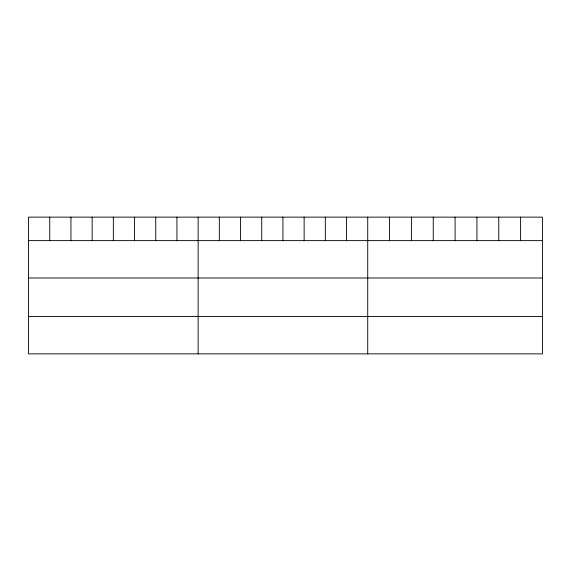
<?xml version="1.0" encoding="UTF-8"?>
<svg xmlns="http://www.w3.org/2000/svg" width="571" height="571" viewBox="0 0 571 571"><rect width="100%" height="100%" fill="white"/><g stroke="black" fill="none" stroke-linecap="round" stroke-linejoin="round"><path stroke-width="0.86" d="M542.45 240.627L542.45 353.87L28.55 353.87L28.55 217.13L542.45 217.13L542.45 240.627L28.55 240.627M28.55 277.998L542.45 277.998M28.55 316.498L542.45 316.498M520.609 217.13L520.609 240.627M498.768 217.13L498.768 240.627M476.928 217.13L476.928 240.627M455.087 217.13L455.087 240.627M433.246 217.13L433.246 240.627M411.405 217.13L411.405 240.627M389.565 217.13L389.565 240.627M367.724 217.13L367.724 353.87M346.526 217.13L346.526 240.627M325.327 217.13L325.327 240.627M304.129 217.13L304.129 240.627M282.93 217.13L282.93 240.627M261.732 217.13L261.732 240.627M240.534 217.13L240.534 240.627M219.335 217.13L219.335 240.627M198.137 217.13L198.137 353.87M176.939 217.13L176.939 240.627M155.74 217.13L155.74 240.627M134.542 217.13L134.542 240.627M113.344 217.13L113.344 240.627M92.145 217.13L92.145 240.627M70.947 217.13L70.947 240.627M49.748 217.13L49.748 240.627"/></g></svg>
